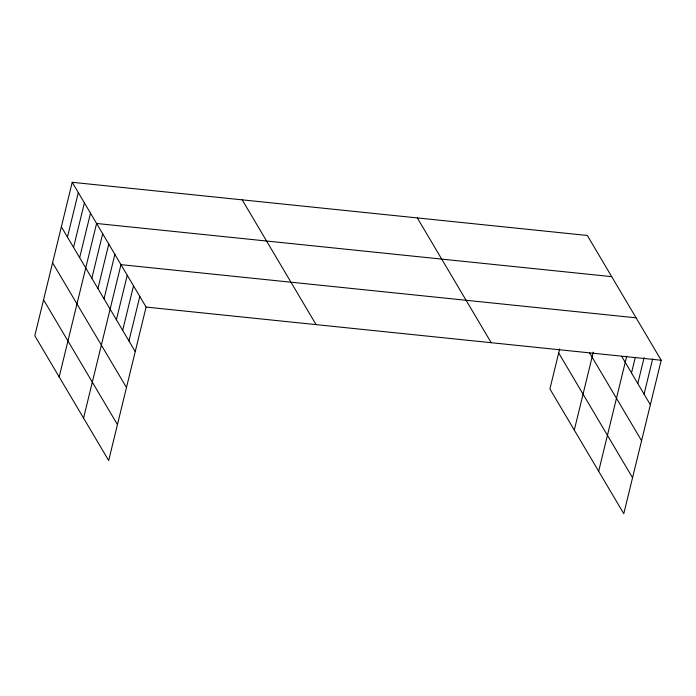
<?xml version="1.0" encoding="UTF-8"?>
<svg xmlns="http://www.w3.org/2000/svg" width="696" height="696" viewBox="0 0 696 696"><rect width="100%" height="100%" fill="white"/><g stroke="black" fill="none" stroke-linecap="round" stroke-linejoin="round"><path stroke-width="1.04" d="M72.21 182.3L34.8 335.75L108.68 460.526L146.09 307.075L72.21 182.3L587.32 235.474L661.2 360.25L623.79 513.7L549.91 388.925L559.68 348.861M67.451 237.101L78.3 192.592M73.55 247.393L84.399 202.884M79.64 257.685L90.489 213.176M59.177 376.919L96.587 223.477L611.697 276.651M91.837 278.278L102.686 233.769M97.927 288.57L108.776 244.061M104.026 298.862L114.875 254.353M83.563 418.096L120.965 264.654L636.083 317.828M116.397 319.76L127.246 275.259M122.679 330.365L133.528 285.865M128.96 340.979L139.809 296.47M574.296 430.102L593.305 352.115M598.673 471.279L626.748 356.126M631.507 372.943L635.291 357.413M637.788 383.548L644.096 357.674M644.07 394.154L652.648 358.962M146.09 307.075L661.2 360.25M621.676 356.335L650.351 404.759M589.547 352.82L641.59 440.707M558.679 352.976L632.56 477.752M417.33 217.926L491.211 342.702M242.191 199.848L316.071 324.623M61.361 226.8L135.242 351.584M52.592 262.757L126.472 387.533M43.561 299.793L117.441 424.569"/></g></svg>
